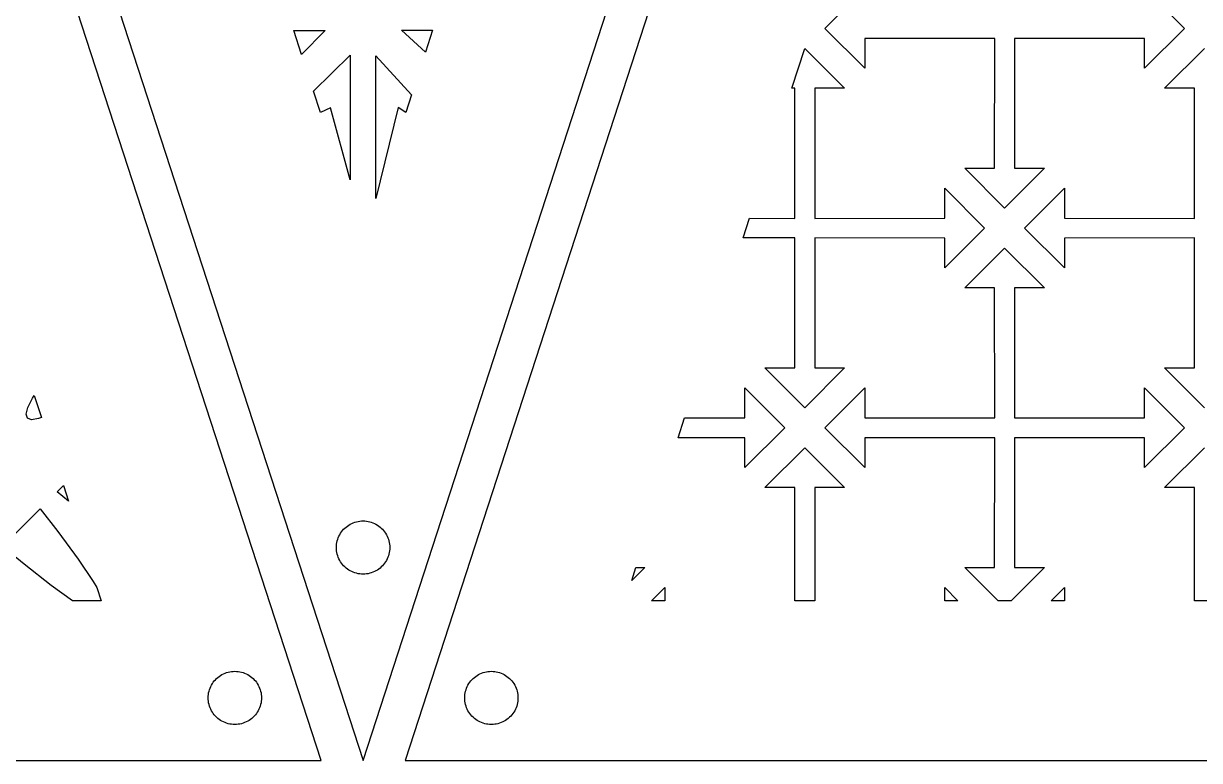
# Model space of a CAD drawing. Header units: metres. Extents: x 20 to 1108, y 20 to 485.
# Drawn here: x 694.7 to 783, y 253.8 to 309.2 of the extents above; entities that cross this region are included whole.
import ezdxf

# ---------------------------------------------------------------- set-up
doc = ezdxf.new("R2010")
doc.units = ezdxf.units.M

msp = doc.modelspace()

# ---------------------------------------------------------------- linework, layer by layer
for p, q in [((717.081, 253.826), (642.081, 484.652)), ((645.235, 484.652), (720.235, 253.826)), ((720.235, 253.826), (795.235, 484.652)), ((798.389, 484.652), (723.389, 253.826)), ((754.894, 308.826), (757.887, 311.818)), ((778.892, 311.818), (781.885, 308.826)), ((715.03, 308.679), (717.392, 308.679)), ((715.619, 306.867), (715.03, 308.679)), ((717.392, 308.679), (715.619, 306.867)), ((723.121, 308.7), (725.447, 308.7)), ((724.913, 307.056), (723.121, 308.7)), ((725.447, 308.7), (724.913, 307.056)), ((757.887, 305.834), (754.894, 308.826)), ((767.656, 308.079), (757.887, 308.079)), ((757.887, 308.079), (757.887, 305.834)), ((767.642, 298.323), (767.656, 308.079)), ((778.892, 308.079), (769.123, 308.079)), ((769.123, 308.079), (769.137, 298.323)), ((781.885, 308.826), (778.892, 305.834)), ((778.892, 305.834), (778.892, 308.079)), ((752.417, 304.329), (753.389, 307.32)), ((753.389, 307.32), (756.382, 304.329)), ((780.397, 304.329), (783.389, 307.321)), ((716.512, 304.116), (719.26, 306.81)), ((719.26, 306.81), (719.26, 297.449)), ((721.187, 306.767), (723.87, 303.845)), ((721.187, 296.047), (721.187, 306.767)), ((717.03, 302.523), (716.512, 304.116)), ((723.87, 303.845), (723.437, 302.514)), ((752.642, 304.329), (752.417, 304.329)), ((752.642, 294.56), (752.642, 304.329)), ((756.382, 304.329), (754.137, 304.329)), ((754.137, 304.329), (754.137, 294.56)), ((782.642, 304.329), (780.397, 304.329)), ((782.642, 294.56), (782.642, 304.329)), ((717.777, 302.87), (717.03, 302.523)), ((719.26, 297.449), (717.777, 302.87)), ((722.867, 302.894), (721.187, 296.047)), ((723.437, 302.514), (722.867, 302.894)), ((765.397, 298.323), (767.642, 298.323)), ((768.389, 295.33), (765.397, 298.323)), ((771.382, 298.323), (768.389, 295.33)), ((769.137, 298.323), (771.382, 298.323)), ((763.892, 294.573), (763.892, 296.818)), ((763.892, 296.818), (766.886, 293.826)), ((769.893, 293.826), (772.887, 296.818)), ((772.887, 296.818), (772.887, 294.573)), ((748.764, 293.087), (749.244, 294.565)), ((749.244, 294.565), (752.642, 294.56)), ((754.137, 294.56), (763.892, 294.573)), ((772.887, 294.573), (782.642, 294.56)), ((752.642, 293.093), (748.764, 293.087)), ((752.642, 283.323), (752.642, 293.093)), ((763.892, 293.079), (754.137, 293.093)), ((754.137, 293.093), (754.137, 283.323)), ((766.886, 293.826), (763.892, 290.834)), ((763.892, 290.834), (763.892, 293.079)), ((772.887, 290.834), (769.893, 293.826)), ((782.642, 293.093), (772.887, 293.079)), ((772.887, 293.079), (772.887, 290.834)), ((782.642, 283.323), (782.642, 293.093)), ((765.397, 289.329), (768.389, 292.322)), ((768.389, 292.322), (771.382, 289.329)), ((767.642, 289.329), (765.397, 289.329)), ((767.656, 279.573), (767.642, 289.329)), ((769.137, 289.329), (769.123, 279.573)), ((771.382, 289.329), (769.137, 289.329)), ((750.397, 283.323), (752.642, 283.323)), ((753.389, 280.331), (750.397, 283.323)), ((756.382, 283.323), (753.389, 280.331)), ((754.137, 283.323), (756.382, 283.323)), ((780.397, 283.323), (782.642, 283.323)), ((783.389, 280.331), (780.397, 283.323)), ((748.892, 279.573), (748.892, 281.818)), ((748.892, 281.818), (751.885, 278.826)), ((754.894, 278.826), (757.887, 281.818)), ((757.887, 281.818), (757.887, 279.573)), ((778.892, 279.573), (778.892, 281.818)), ((778.892, 281.818), (781.885, 278.826)), ((695.079, 280.345), (695.422, 281.045)), ((695.422, 281.045), (695.551, 281.253)), ((695.551, 281.253), (696.089, 279.598)), ((694.955, 279.844), (695.079, 280.345)), ((695.047, 279.539), (694.955, 279.844)), ((695.355, 279.431), (695.047, 279.539)), ((695.88, 279.519), (695.355, 279.431)), ((696.089, 279.598), (695.88, 279.519)), ((743.888, 278.079), (744.373, 279.573)), ((744.373, 279.573), (748.892, 279.573)), ((757.887, 279.573), (767.656, 279.573)), ((769.123, 279.573), (778.892, 279.573)), ((748.892, 278.079), (743.888, 278.079)), ((751.885, 278.826), (748.892, 275.834)), ((748.892, 275.834), (748.892, 278.079)), ((757.887, 275.834), (754.894, 278.826)), ((767.656, 278.079), (757.887, 278.079)), ((757.887, 278.079), (757.887, 275.834)), ((767.642, 268.323), (767.656, 278.079)), ((778.892, 278.079), (769.123, 278.079)), ((769.123, 278.079), (769.137, 268.323)), ((781.885, 278.826), (778.892, 275.834)), ((778.892, 275.834), (778.892, 278.079)), ((750.397, 274.329), (753.389, 277.321)), ((753.389, 277.321), (756.382, 274.329)), ((780.397, 274.329), (783.389, 277.321)), ((697.261, 274.003), (697.749, 274.49)), ((698.131, 273.314), (697.261, 274.003)), ((697.749, 274.49), (698.131, 273.314)), ((752.642, 274.329), (750.397, 274.329)), ((752.642, 265.826), (752.642, 274.329)), ((756.382, 274.329), (754.137, 274.329)), ((754.137, 274.329), (754.137, 265.826)), ((782.642, 274.329), (780.397, 274.329)), ((782.642, 265.826), (782.642, 274.329)), ((693.163, 269.904), (695.995, 272.736)), ((695.995, 272.736), (697.311, 271.035)), ((697.311, 271.035), (698.844, 268.948)), ((718.547, 270.898), (718.617, 271.001)), ((718.617, 271.001), (718.694, 271.102)), ((718.694, 271.102), (718.777, 271.195)), ((718.777, 271.195), (718.866, 271.284)), ((718.866, 271.284), (718.961, 271.367)), ((718.961, 271.367), (719.059, 271.444)), ((719.059, 271.444), (719.164, 271.515)), ((719.164, 271.515), (719.271, 271.578)), ((719.271, 271.578), (719.384, 271.636)), ((719.384, 271.636), (719.499, 271.686)), ((719.499, 271.686), (719.617, 271.729)), ((719.617, 271.729), (719.738, 271.764)), ((719.738, 271.764), (719.86, 271.79)), ((719.86, 271.79), (719.984, 271.811)), ((719.984, 271.811), (720.109, 271.822)), ((720.109, 271.822), (720.235, 271.826)), ((720.235, 271.826), (720.361, 271.822)), ((720.361, 271.822), (720.486, 271.811)), ((720.486, 271.811), (720.61, 271.79)), ((720.61, 271.79), (720.732, 271.764)), ((720.732, 271.764), (720.853, 271.729)), ((720.853, 271.729), (720.971, 271.686)), ((720.971, 271.686), (721.087, 271.636)), ((721.087, 271.636), (721.199, 271.578)), ((721.199, 271.578), (721.306, 271.515)), ((721.306, 271.515), (721.411, 271.444)), ((721.411, 271.444), (721.51, 271.367)), ((721.51, 271.367), (721.604, 271.284)), ((721.604, 271.284), (721.693, 271.195)), ((721.693, 271.195), (721.776, 271.102)), ((721.776, 271.102), (721.853, 271.001)), ((721.853, 271.001), (721.924, 270.898)), ((718.251, 270.076), (718.27, 270.201)), ((718.27, 270.201), (718.298, 270.323)), ((718.298, 270.323), (718.333, 270.444)), ((718.333, 270.444), (718.376, 270.563)), ((718.376, 270.563), (718.426, 270.678)), ((718.426, 270.678), (718.482, 270.789)), ((718.482, 270.789), (718.547, 270.898)), ((721.924, 270.898), (721.988, 270.789)), ((721.988, 270.789), (722.045, 270.678)), ((722.045, 270.678), (722.094, 270.563)), ((722.094, 270.563), (722.137, 270.444)), ((722.137, 270.444), (722.173, 270.323)), ((722.173, 270.323), (722.2, 270.201)), ((722.2, 270.201), (722.219, 270.076)), ((694.784, 268.573), (693.163, 269.904)), ((718.235, 269.826), (718.239, 269.951)), ((718.239, 269.7), (718.235, 269.826)), ((718.239, 269.951), (718.251, 270.076)), ((718.251, 269.575), (718.239, 269.7)), ((718.27, 269.451), (718.251, 269.575)), ((718.298, 269.328), (718.27, 269.451)), ((718.333, 269.208), (718.298, 269.328)), ((722.173, 269.328), (722.137, 269.208)), ((722.2, 269.451), (722.173, 269.328)), ((722.219, 269.575), (722.2, 269.451)), ((722.219, 270.076), (722.231, 269.951)), ((722.231, 269.7), (722.219, 269.575)), ((722.231, 269.951), (722.235, 269.826)), ((722.235, 269.826), (722.231, 269.7)), ((696.823, 266.98), (694.784, 268.573)), ((698.844, 268.948), (699.981, 267.271)), ((718.376, 269.091), (718.333, 269.208)), ((718.426, 268.975), (718.376, 269.091)), ((718.482, 268.862), (718.426, 268.975)), ((718.547, 268.754), (718.482, 268.862)), ((718.617, 268.651), (718.547, 268.754)), ((718.694, 268.552), (718.617, 268.651)), ((718.777, 268.457), (718.694, 268.552)), ((718.866, 268.368), (718.777, 268.457)), ((718.961, 268.285), (718.866, 268.368)), ((721.604, 268.368), (721.51, 268.285)), ((721.693, 268.457), (721.604, 268.368)), ((721.776, 268.552), (721.693, 268.457)), ((721.853, 268.651), (721.776, 268.552)), ((721.924, 268.754), (721.853, 268.651)), ((721.988, 268.862), (721.924, 268.754)), ((722.045, 268.975), (721.988, 268.862)), ((722.094, 269.091), (722.045, 268.975)), ((722.137, 269.208), (722.094, 269.091)), ((719.059, 268.208), (718.961, 268.285)), ((719.164, 268.138), (719.059, 268.208)), ((719.271, 268.073), (719.164, 268.138)), ((719.384, 268.017), (719.271, 268.073)), ((719.499, 267.967), (719.384, 268.017)), ((719.617, 267.925), (719.499, 267.967)), ((719.738, 267.89), (719.617, 267.925)), ((719.86, 267.861), (719.738, 267.89)), ((719.984, 267.843), (719.86, 267.861)), ((720.109, 267.83), (719.984, 267.843)), ((720.235, 267.826), (720.109, 267.83)), ((720.361, 267.83), (720.235, 267.826)), ((720.486, 267.843), (720.361, 267.83)), ((720.61, 267.861), (720.486, 267.843)), ((720.732, 267.89), (720.61, 267.861)), ((720.853, 267.925), (720.732, 267.89)), ((720.971, 267.967), (720.853, 267.925)), ((721.087, 268.017), (720.971, 267.967)), ((721.199, 268.073), (721.087, 268.017)), ((721.306, 268.138), (721.199, 268.073)), ((721.411, 268.208), (721.306, 268.138)), ((721.51, 268.285), (721.411, 268.208)), ((741.382, 268.323), (740.397, 267.339)), ((740.397, 267.339), (740.718, 268.323)), ((740.718, 268.323), (741.382, 268.323)), ((767.893, 265.826), (765.397, 268.323)), ((765.397, 268.323), (767.642, 268.323)), ((771.382, 268.323), (768.886, 265.826)), ((769.137, 268.323), (771.382, 268.323)), ((698.422, 265.826), (696.823, 266.98)), ((699.981, 267.271), (700.238, 266.829)), ((700.238, 266.829), (700.564, 265.826)), ((741.894, 265.826), (742.887, 266.818)), ((742.887, 266.818), (742.887, 265.826)), ((763.892, 265.826), (763.892, 266.818)), ((763.892, 266.818), (764.885, 265.826)), ((771.894, 265.826), (772.887, 266.818)), ((772.887, 266.818), (772.887, 265.826)), ((700.564, 265.826), (698.422, 265.826)), ((742.887, 265.826), (741.894, 265.826)), ((754.137, 265.826), (752.642, 265.826)), ((764.885, 265.826), (763.892, 265.826)), ((768.886, 265.826), (767.893, 265.826)), ((772.887, 265.826), (771.894, 265.826)), ((784.137, 265.826), (782.642, 265.826)), ((709.873, 260.388), (709.991, 260.431)), ((709.991, 260.431), (710.111, 260.466)), ((710.111, 260.466), (710.234, 260.493)), ((710.234, 260.493), (710.358, 260.513)), ((710.358, 260.513), (710.483, 260.525)), ((710.483, 260.525), (710.609, 260.528)), ((710.609, 260.528), (710.734, 260.525)), ((710.734, 260.525), (710.859, 260.513)), ((710.859, 260.513), (710.983, 260.493)), ((710.983, 260.493), (711.106, 260.466)), ((711.106, 260.466), (711.226, 260.431)), ((711.226, 260.431), (711.344, 260.388)), ((729.126, 260.388), (729.244, 260.431)), ((729.244, 260.431), (729.364, 260.466)), ((729.364, 260.466), (729.487, 260.493)), ((729.487, 260.493), (729.611, 260.513)), ((729.611, 260.513), (729.736, 260.525)), ((729.736, 260.525), (729.861, 260.528)), ((729.861, 260.528), (729.987, 260.525)), ((729.987, 260.525), (730.112, 260.513)), ((730.112, 260.513), (730.236, 260.493)), ((730.236, 260.493), (730.359, 260.466)), ((730.359, 260.466), (730.479, 260.431)), ((730.479, 260.431), (730.598, 260.388)), ((708.856, 259.492), (708.92, 259.601)), ((708.92, 259.601), (708.991, 259.704)), ((708.991, 259.704), (709.067, 259.804)), ((709.067, 259.804), (709.151, 259.898)), ((709.151, 259.898), (709.24, 259.986)), ((709.24, 259.986), (709.334, 260.069)), ((709.334, 260.069), (709.433, 260.147)), ((709.433, 260.147), (709.537, 260.217)), ((709.537, 260.217), (709.645, 260.281)), ((709.645, 260.281), (709.757, 260.338)), ((709.757, 260.338), (709.873, 260.388)), ((711.344, 260.388), (711.461, 260.338)), ((711.461, 260.338), (711.572, 260.281)), ((711.572, 260.281), (711.68, 260.217)), ((711.68, 260.217), (711.784, 260.147)), ((711.784, 260.147), (711.883, 260.069)), ((711.883, 260.069), (711.978, 259.986)), ((711.978, 259.986), (712.066, 259.898)), ((712.066, 259.898), (712.15, 259.804)), ((712.15, 259.804), (712.226, 259.704)), ((712.226, 259.704), (712.297, 259.601)), ((712.297, 259.601), (712.361, 259.492)), ((728.109, 259.492), (728.173, 259.601)), ((728.173, 259.601), (728.244, 259.704)), ((728.244, 259.704), (728.32, 259.804)), ((728.32, 259.804), (728.404, 259.898)), ((728.404, 259.898), (728.492, 259.986)), ((728.492, 259.986), (728.587, 260.069)), ((728.587, 260.069), (728.686, 260.147)), ((728.686, 260.147), (728.79, 260.217)), ((728.79, 260.217), (728.898, 260.281)), ((728.898, 260.281), (729.01, 260.338)), ((729.01, 260.338), (729.126, 260.388)), ((730.598, 260.388), (730.713, 260.338)), ((730.713, 260.338), (730.825, 260.281)), ((730.825, 260.281), (730.933, 260.217)), ((730.933, 260.217), (731.037, 260.147)), ((731.037, 260.147), (731.137, 260.069)), ((731.137, 260.069), (731.23, 259.986)), ((731.23, 259.986), (731.319, 259.898)), ((731.319, 259.898), (731.403, 259.804)), ((731.403, 259.804), (731.479, 259.704)), ((731.479, 259.704), (731.551, 259.601)), ((731.551, 259.601), (731.614, 259.492)), ((708.609, 258.528), (708.613, 258.654)), ((708.613, 258.654), (708.625, 258.779)), ((708.625, 258.779), (708.644, 258.903)), ((708.644, 258.903), (708.672, 259.026)), ((708.672, 259.026), (708.707, 259.147)), ((708.707, 259.147), (708.749, 259.265)), ((708.749, 259.265), (708.798, 259.38)), ((708.798, 259.38), (708.856, 259.492)), ((712.361, 259.492), (712.419, 259.38)), ((712.419, 259.38), (712.468, 259.265)), ((712.468, 259.265), (712.51, 259.147)), ((712.51, 259.147), (712.546, 259.026)), ((712.546, 259.026), (712.573, 258.903)), ((712.573, 258.903), (712.592, 258.779)), ((712.592, 258.779), (712.604, 258.654)), ((712.604, 258.654), (712.609, 258.528)), ((727.861, 258.528), (727.866, 258.654)), ((727.866, 258.654), (727.878, 258.779)), ((727.878, 258.779), (727.897, 258.903)), ((727.897, 258.903), (727.925, 259.026)), ((727.925, 259.026), (727.96, 259.147)), ((727.96, 259.147), (728.002, 259.265)), ((728.002, 259.265), (728.052, 259.38)), ((728.052, 259.38), (728.109, 259.492)), ((731.614, 259.492), (731.672, 259.38)), ((731.672, 259.38), (731.722, 259.265)), ((731.722, 259.265), (731.764, 259.147)), ((731.764, 259.147), (731.799, 259.026)), ((731.799, 259.026), (731.826, 258.903)), ((731.826, 258.903), (731.846, 258.779)), ((731.846, 258.779), (731.857, 258.654)), ((731.857, 258.654), (731.861, 258.528)), ((708.613, 258.403), (708.609, 258.528)), ((708.625, 258.277), (708.613, 258.403)), ((708.644, 258.153), (708.625, 258.277)), ((708.672, 258.031), (708.644, 258.153)), ((708.707, 257.91), (708.672, 258.031)), ((708.749, 257.792), (708.707, 257.91)), ((708.798, 257.677), (708.749, 257.792)), ((712.468, 257.792), (712.419, 257.677)), ((712.51, 257.91), (712.468, 257.792)), ((712.546, 258.031), (712.51, 257.91)), ((712.573, 258.153), (712.546, 258.031)), ((712.592, 258.277), (712.573, 258.153)), ((712.604, 258.403), (712.592, 258.277)), ((712.609, 258.528), (712.604, 258.403)), ((727.866, 258.403), (727.861, 258.528)), ((727.878, 258.277), (727.866, 258.403)), ((727.897, 258.153), (727.878, 258.277)), ((727.925, 258.031), (727.897, 258.153)), ((727.96, 257.91), (727.925, 258.031)), ((728.002, 257.792), (727.96, 257.91)), ((728.052, 257.677), (728.002, 257.792)), ((731.722, 257.792), (731.672, 257.677)), ((731.764, 257.91), (731.722, 257.792)), ((731.799, 258.031), (731.764, 257.91)), ((731.826, 258.153), (731.799, 258.031)), ((731.846, 258.277), (731.826, 258.153)), ((731.857, 258.403), (731.846, 258.277)), ((731.861, 258.528), (731.857, 258.403)), ((708.856, 257.566), (708.798, 257.677)), ((708.92, 257.457), (708.856, 257.566)), ((708.991, 257.353), (708.92, 257.457)), ((709.067, 257.254), (708.991, 257.353)), ((709.151, 257.159), (709.067, 257.254)), ((709.24, 257.07), (709.151, 257.159)), ((709.334, 256.987), (709.24, 257.07)), ((709.433, 256.91), (709.334, 256.987)), ((709.537, 256.84), (709.433, 256.91)), ((711.784, 256.91), (711.68, 256.84)), ((711.883, 256.987), (711.784, 256.91)), ((711.978, 257.07), (711.883, 256.987)), ((712.066, 257.159), (711.978, 257.07)), ((712.15, 257.254), (712.066, 257.159)), ((712.226, 257.353), (712.15, 257.254)), ((712.297, 257.457), (712.226, 257.353)), ((712.361, 257.566), (712.297, 257.457)), ((712.419, 257.677), (712.361, 257.566)), ((728.109, 257.566), (728.052, 257.677)), ((728.173, 257.457), (728.109, 257.566)), ((728.244, 257.353), (728.173, 257.457)), ((728.32, 257.254), (728.244, 257.353)), ((728.404, 257.159), (728.32, 257.254)), ((728.492, 257.07), (728.404, 257.159)), ((728.587, 256.987), (728.492, 257.07)), ((728.686, 256.91), (728.587, 256.987)), ((728.79, 256.84), (728.686, 256.91)), ((731.037, 256.91), (730.933, 256.84)), ((731.137, 256.987), (731.037, 256.91)), ((731.23, 257.07), (731.137, 256.987)), ((731.319, 257.159), (731.23, 257.07)), ((731.403, 257.254), (731.319, 257.159)), ((731.479, 257.353), (731.403, 257.254)), ((731.551, 257.457), (731.479, 257.353)), ((731.614, 257.566), (731.551, 257.457)), ((731.672, 257.677), (731.614, 257.566)), ((709.645, 256.776), (709.537, 256.84)), ((709.757, 256.719), (709.645, 256.776)), ((709.873, 256.669), (709.757, 256.719)), ((709.991, 256.626), (709.873, 256.669)), ((710.111, 256.591), (709.991, 256.626)), ((710.234, 256.564), (710.111, 256.591)), ((710.358, 256.544), (710.234, 256.564)), ((710.483, 256.532), (710.358, 256.544)), ((710.609, 256.528), (710.483, 256.532)), ((710.734, 256.532), (710.609, 256.528)), ((710.859, 256.544), (710.734, 256.532)), ((710.983, 256.564), (710.859, 256.544)), ((711.106, 256.591), (710.983, 256.564)), ((711.226, 256.626), (711.106, 256.591)), ((711.344, 256.669), (711.226, 256.626)), ((711.461, 256.719), (711.344, 256.669)), ((711.572, 256.776), (711.461, 256.719)), ((711.68, 256.84), (711.572, 256.776)), ((728.898, 256.776), (728.79, 256.84)), ((729.01, 256.719), (728.898, 256.776)), ((729.126, 256.669), (729.01, 256.719)), ((729.244, 256.626), (729.126, 256.669)), ((729.364, 256.591), (729.244, 256.626)), ((729.487, 256.564), (729.364, 256.591)), ((729.611, 256.544), (729.487, 256.564)), ((729.736, 256.532), (729.611, 256.544)), ((729.861, 256.528), (729.736, 256.532)), ((729.987, 256.532), (729.861, 256.528)), ((730.112, 256.544), (729.987, 256.532)), ((730.236, 256.564), (730.112, 256.544)), ((730.359, 256.591), (730.236, 256.564)), ((730.479, 256.626), (730.359, 256.591)), ((730.598, 256.669), (730.479, 256.626)), ((730.713, 256.719), (730.598, 256.669)), ((730.825, 256.776), (730.713, 256.719)), ((730.933, 256.84), (730.825, 256.776)), ((567.081, 253.826), (717.081, 253.826)), ((723.389, 253.826), (873.389, 253.826))]:
    msp.add_line(p, q)

doc.saveas('drawing.dxf')
